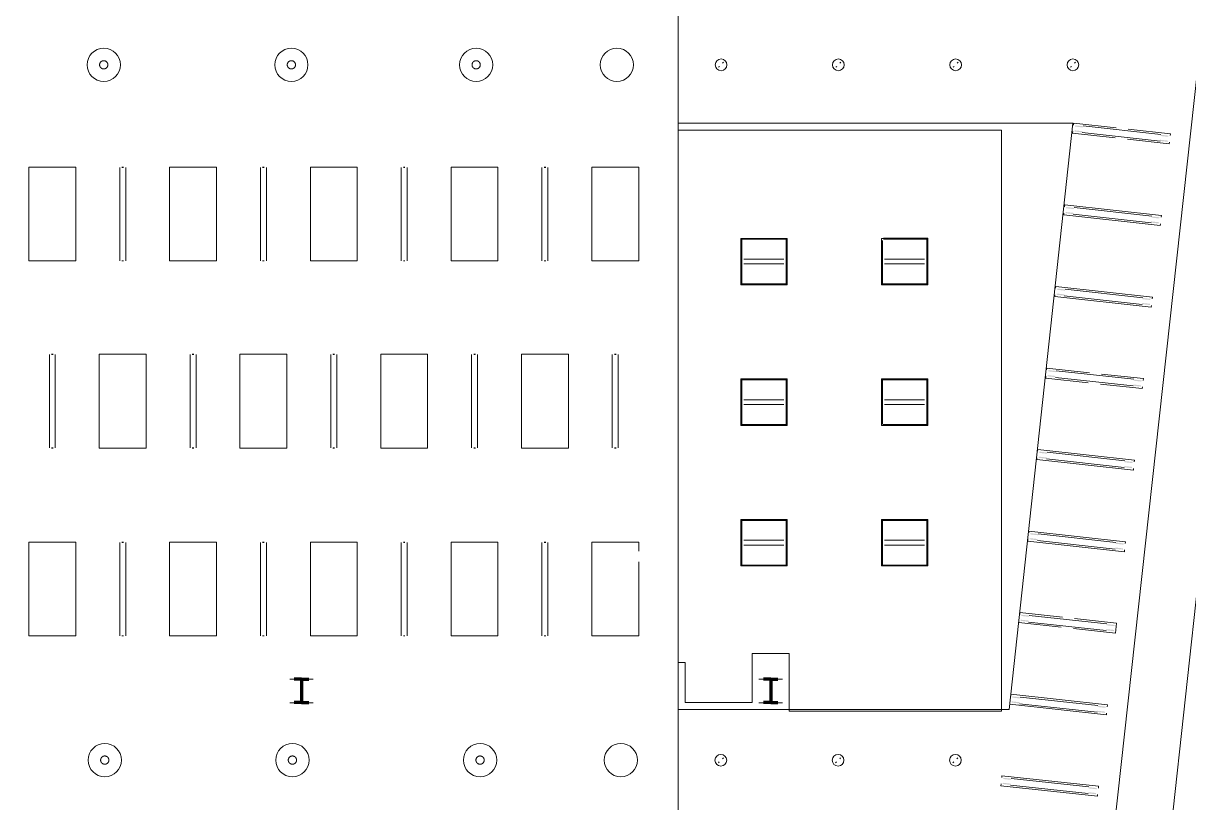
# Model space of a CAD drawing. Header units: inches. Extents: x 6512 to 15357, y -630 to 1499.
# Drawn here: x 13498 to 14095, y 633 to 1032 of the extents above; entities that cross this region are included whole.
import ezdxf

# ---------------------------------------------------------------- set-up
doc = ezdxf.new("R2010")
doc.units = ezdxf.units.IN
doc.header["$MEASUREMENT"] = 0
for name, color, linetype, lineweight in [('A-CLNG', 13, 'Continuous', 18), ('A-DETL', 90, 'Continuous', 9), ('A-DETL-GENF', 92, 'Continuous', 18), ('E-LITE-EQPM', 33, 'Continuous', 25), ('P-SANR-FIXT', 6, 'Continuous', 18), ('S-COLS', 52, 'Continuous', 18), ('S-COLS-SYMB', 171, 'Continuous', 70)]:
    doc.layers.add(name, color=color, linetype=linetype, lineweight=lineweight)

# ---------------------------------------------------------------- blocks, each defined once
blk = doc.blocks.new('Double C-Channel-Column - 2C15X50 WJE-4604959-3RD FLOOR RCP - NEW')
at = {"layer": 'S-COLS-SYMB'}
for p, q in [((0, 6), (-3.71, 6)), ((0, 6), (0, -6)), ((0, 6), (0, -6)), ((0, 6), (3.71, 6)), ((0, -6), (-3.71, -6)), ((0, -6), (3.71, -6))]:
    blk.add_line(p, q, dxfattribs=at)
blk = doc.blocks.new('Lighting-Fixture-Coronet-LS4-LED-ASM - LS4 LED ASM-5590678-3RD FLOOR RCP - NEW')
at = {"layer": 'E-LITE-EQPM', "lineweight": 9}
for p, q in [((-24, 0.42), (-24, -0.42)), ((-23.94, 1.53), (23.94, 1.53)), ((-23.94, -0.4), (-23.94, 0.4)), ((23.94, -0.4), (23.94, 0.4)), ((24, 0.42), (24, -0.42)), ((23.94, -1.53), (-23.94, -1.53))]:
    blk.add_line(p, q, dxfattribs=at)
blk = doc.blocks.new('Lighting-Troffer-Cooper-Metalux-Encounter-22EN-24EN-LD2 - See Type Catalog-V16-3RD FLOOR RCP - NEW')
at = {"layer": 'E-LITE-EQPM', "lineweight": 9}
for p, q in [((-11.87, 11.84), (-11.87, 11.59)), ((11.88, 11.84), (-11.87, 11.84)), ((-11.87, 11.59), (-11.47, 11.59)), ((-11.87, 11.59), (-11.47, 11.59)), ((-11.87, 11.59), (-11.87, -11.59)), ((-11.47, 11.59), (-11.47, 11.34)), ((-11.47, -11.59), (-11.47, 11.59)), ((11.47, 11.34), (-11.47, 11.34)), ((-1.25, 10.22), (-1.25, -10.22)), ((1.25, -10.22), (1.25, 10.22)), ((11.47, 11.34), (11.47, 11.59)), ((11.47, 11.59), (11.88, 11.59)), ((11.47, 11.59), (11.88, 11.59)), ((11.47, -10.81), (11.47, 11.59)), ((11.88, 11.59), (11.88, 11.84)), ((11.88, 11.59), (11.88, -10.77)), ((-11.47, -11.59), (-11.87, -11.59)), ((-11.87, -11.59), (-11.87, -11.84)), ((-11.47, -11.59), (-11.87, -11.59)), ((-11.87, -11.84), (10.59, -11.84)), ((-11.47, -11.34), (10.74, -11.34)), ((-11.47, -11.34), (-11.47, -11.59))]:
    blk.add_line(p, q, dxfattribs=at)
blk = doc.blocks.new('Lighting-Troffer-Cooper-Metalux-Encounter-22EN-24EN-LD2 - See Type Catalog-V7-3RD FLOOR RCP - NEW')
at = {"layer": 'E-LITE-EQPM', "lineweight": 9}
for p, q in [((-11.875, 11.84375), (-11.875, 11.59375)), ((11.875, 11.84375), (-11.875, 11.84375)), ((-11.875, 11.59375), (-11.46875, 11.59375)), ((-11.875, 11.59375), (-11.46875, 11.59375)), ((-11.875, 11.59375), (-11.875, -11.59375)), ((-11.46875, 11.59375), (-11.46875, 11.34375)), ((-11.46875, -11.59375), (-11.46875, 11.59375)), ((11.46875, 11.34375), (-11.46875, 11.34375)), ((-1.25, 10.21875), (-1.25, -10.21875)), ((1.25, -10.21875), (1.25, 10.21875)), ((11.46875, 11.34375), (11.46875, 11.59375)), ((11.46875, 11.59375), (11.875, 11.59375)), ((11.46875, 11.59375), (11.875, 11.59375)), ((11.46875, -11.59375), (11.46875, 11.59375)), ((11.875, 11.59375), (11.875, 11.84375)), ((11.875, 11.59375), (11.875, -11.59375)), ((-11.46875, -11.59375), (-11.875, -11.59375)), ((-11.875, -11.59375), (-11.875, -11.84375)), ((-11.46875, -11.59375), (-11.875, -11.59375)), ((-11.875, -11.84375), (11.875, -11.84375)), ((-11.46875, -11.34375), (11.46875, -11.34375)), ((-11.46875, -11.34375), (-11.46875, -11.59375)), ((11.46875, -11.59375), (11.46875, -11.34375)), ((11.875, -11.59375), (11.46875, -11.59375)), ((11.875, -11.59375), (11.46875, -11.59375)), ((11.875, -11.84375), (11.875, -11.59375))]:
    blk.add_line(p, q, dxfattribs=at)
blk = doc.blocks.new('Lighting-Troffer-Cooper-Metalux-Encounter-22EN-24EN-LD2 - See Type Catalog-V17-3RD FLOOR RCP - NEW')
at = {"layer": 'E-LITE-EQPM', "lineweight": 9}
for p, q in [((-11.87, 11.84), (-11.87, 11.59)), ((11.88, 11.84), (-11.87, 11.84)), ((-11.87, 11.59), (-11.47, 11.59)), ((-11.87, 11.59), (-11.47, 11.59)), ((-11.87, 11.59), (-11.87, -10.85)), ((-11.47, 11.59), (-11.47, 11.34)), ((-11.47, -11.14), (-11.47, 11.59)), ((11.47, 11.34), (-11.47, 11.34)), ((-1.25, 10.22), (-1.25, -10.22)), ((1.25, -10.22), (1.25, 10.22)), ((11.47, 11.34), (11.47, 11.59)), ((11.47, 11.59), (11.88, 11.59)), ((11.47, 11.59), (11.88, 11.59)), ((11.47, -11.59), (11.47, 11.59)), ((11.88, 11.59), (11.88, 11.84)), ((11.88, 11.59), (11.88, -11.59)), ((-11.34, -11.34), (11.47, -11.34)), ((-11.18, -11.84), (11.88, -11.84)), ((11.47, -11.59), (11.47, -11.34)), ((11.88, -11.59), (11.47, -11.59)), ((11.88, -11.59), (11.47, -11.59)), ((11.88, -11.84), (11.88, -11.59))]:
    blk.add_line(p, q, dxfattribs=at)
blk = doc.blocks.new('Indoor_Alum_Lbay_Cooper_Lumark_EP_Enterprise_0001 - Indoor_Alum_Lbay_Cooper_Lumark_EP_Enterprise_0001-5756078-3RD FLOOR RCP - NEW')
at = {"layer": 'E-LITE-EQPM', "lineweight": 9, "flags": 128}
for points in [[(2.11, 0), (2.11, 0.08), (2.11, 0.17), (2.1, 0.25), (2.09, 0.34), (2.07, 0.42), (2.05, 0.5), (2.03, 0.58), (2.01, 0.67), (1.98, 0.74), (1.95, 0.82), (1.91, 0.9), (1.88, 0.98), (1.84, 1.05), (1.79, 1.12), (1.75, 1.19), (1.7, 1.26), (1.64, 1.33), (1.59, 1.39), (1.53, 1.46), (1.47, 1.52), (1.41, 1.57), (1.35, 1.63), (1.28, 1.68), (1.21, 1.73), (1.14, 1.78), (1.07, 1.82), (1, 1.86), (0.92, 1.9), (0.84, 1.94), (0.77, 1.97), (0.69, 2), (0.61, 2.03), (0.52, 2.05), (0.44, 2.07), (0.36, 2.08), (0.28, 2.1), (0.19, 2.11), (0.11, 2.11), (0.02, 2.11), (-0.06, 2.11), (-0.15, 2.11), (-0.23, 2.1), (-0.31, 2.09), (-0.4, 2.08), (-0.48, 2.06), (-0.56, 2.04), (-0.64, 2.01), (-0.72, 1.99), (-0.8, 1.96), (-0.88, 1.92), (-0.96, 1.89), (-1.03, 1.85), (-1.1, 1.8), (-1.18, 1.76), (-1.24, 1.71), (-1.31, 1.66), (-1.38, 1.6), (-1.44, 1.55), (-1.5, 1.49), (-1.56, 1.43), (-1.62, 1.36), (-1.67, 1.3), (-1.72, 1.23), (-1.77, 1.16), (-1.81, 1.09), (-1.85, 1.02), (-1.89, 0.94), (-1.93, 0.87), (-1.96, 0.79), (-1.99, 0.71), (-2.02, 0.63), (-2.04, 0.55), (-2.06, 0.46), (-2.08, 0.38), (-2.09, 0.3), (-2.1, 0.21), (-2.11, 0.13), (-2.11, 0.05), (-2.11, 0)], [(-2.11, 0), (-2.11, -0.08), (-2.11, -0.17), (-2.1, -0.25), (-2.09, -0.34), (-2.07, -0.42), (-2.05, -0.5), (-2.03, -0.58), (-2.01, -0.67), (-1.98, -0.74), (-1.95, -0.82), (-1.91, -0.9), (-1.88, -0.98), (-1.84, -1.05), (-1.79, -1.12), (-1.75, -1.19), (-1.7, -1.26), (-1.64, -1.33), (-1.59, -1.39), (-1.53, -1.46), (-1.47, -1.52), (-1.41, -1.57), (-1.35, -1.63), (-1.28, -1.68), (-1.21, -1.73), (-1.14, -1.78), (-1.07, -1.82), (-1, -1.86), (-0.92, -1.9), (-0.84, -1.94), (-0.77, -1.97), (-0.69, -2), (-0.61, -2.03), (-0.52, -2.05), (-0.44, -2.07), (-0.36, -2.08), (-0.28, -2.1), (-0.19, -2.11), (-0.11, -2.11), (-0.02, -2.11), (0.06, -2.11), (0.15, -2.11), (0.23, -2.1), (0.31, -2.09), (0.4, -2.08), (0.48, -2.06), (0.56, -2.04), (0.64, -2.01), (0.72, -1.99), (0.8, -1.96), (0.88, -1.92), (0.96, -1.89), (1.03, -1.85), (1.1, -1.8), (1.18, -1.76), (1.24, -1.71), (1.31, -1.66), (1.38, -1.6), (1.44, -1.55), (1.5, -1.49), (1.56, -1.43), (1.62, -1.36), (1.67, -1.3), (1.72, -1.23), (1.77, -1.16), (1.81, -1.09), (1.85, -1.02), (1.89, -0.94), (1.93, -0.87), (1.96, -0.79), (1.99, -0.71), (2.02, -0.63), (2.04, -0.55), (2.06, -0.46), (2.08, -0.38), (2.09, -0.3), (2.1, -0.21), (2.11, -0.13), (2.11, -0.05), (2.11, 0)]]:
    blk.add_lwpolyline(points, dxfattribs=at)
at = {"layer": 'E-LITE-EQPM', "lineweight": 9}
blk.add_circle((0, 0), 8.5, dxfattribs=at)
blk = doc.blocks.new('Lighting-Fixture-Coronet-LS4-LED-ASM - LS4 LED ASM-5920856-3RD FLOOR RCP - NEW')
at = {"layer": 'E-LITE-EQPM', "lineweight": 9}
for p, q in [((-24, 0.42), (-24, -0.42)), ((-23.94, 1.53), (23.94, 1.53)), ((-23.94, -0.4), (-23.94, 0.4)), ((23.94, -0.4), (23.94, 0.4)), ((24, 0.42), (24, -0.42)), ((23.94, -1.53), (-23.94, -1.53))]:
    blk.add_line(p, q, dxfattribs=at)
blk = doc.blocks.new('L-Recessed Circular - Downlight - 6_-5309975-3RD FLOOR RCP - NEW')
at = {"layer": 'E-LITE-EQPM', "lineweight": 9}
for p, q in [((0.8, 0.8), (1.28, 1.28)), ((-0.8, -0.8), (-1.28, -1.28))]:
    blk.add_line(p, q, dxfattribs=at)
blk = doc.blocks.new('LSR4_RG - LTG1-4000K-V23-3RD FLOOR RCP - NEW')
at = {"layer": 'A-DETL-GENF', "lineweight": 9}
h = blk.add_hatch(color=256, dxfattribs=at)
h.paths.add_polyline_path([(24, 1.72), (24, 0.97), (20, 0.97), (20, 1.59), (23.88, 1.59)], flags=0)
h.paths.add_polyline_path([(24, -0.97), (24, -1.72), (23.88, -1.59), (20, -1.59), (20, -0.97), (23.94, -0.97)], flags=0)
h.paths.add_polyline_path([(-20, 1.59), (-20, 0.97), (-24, 0.97), (-24, 1.72), (-23.87, 1.59), (-20.01, 1.59)], flags=0)
h.paths.add_polyline_path([(-20, -0.97), (-20, -1.59), (-23.87, -1.59), (-24, -1.72), (-24, -0.97), (-20.3, -0.97)], flags=0)
at = {"layer": 'A-DETL-GENF', "lineweight": 13}
for p, q in [((-24.86, 2.58), (24.86, 2.58)), ((-24.86, 1.67), (-24.86, 2.58)), ((24.86, 2.58), (24.86, 1.67)), ((-24.86, -2.58), (-24.86, -1.67)), ((24.86, -2.58), (-24.86, -2.58)), ((24.86, -1.67), (24.86, -2.58))]:
    blk.add_line(p, q, dxfattribs=at)
blk = doc.blocks.new('LSR4_RG - LTG1-4000K-V24-3RD FLOOR RCP - NEW')
at = {"layer": 'A-DETL-GENF', "lineweight": 9}
h = blk.add_hatch(color=256, dxfattribs=at)
h.paths.add_polyline_path([(24, 1.72), (24, 0.97), (20, 0.97), (20, 1.59), (23.88, 1.59)], flags=0)
h.paths.add_polyline_path([(24, -0.97), (24, -1.72), (23.88, -1.59), (20, -1.59), (20, -0.97), (23.94, -0.97)], flags=0)
h.paths.add_polyline_path([(-20, 1.59), (-20, 0.97), (-24, 0.97), (-24, 1.72), (-23.87, 1.59), (-20.01, 1.59)], flags=0)
h.paths.add_polyline_path([(-20, -0.97), (-20, -1.59), (-23.87, -1.59), (-24, -1.72), (-24, -0.97), (-20.3, -0.97)], flags=0)
at = {"layer": 'A-DETL-GENF', "lineweight": 13}
for p, q in [((-24.86, 2.58), (-3.06, 2.58)), ((-24.86, 1.67), (-24.86, 2.58)), ((3.29, 2.58), (24.86, 2.58)), ((24.86, 2.58), (24.86, -2.58)), ((-24.86, -2.58), (-24.86, -1.67)), ((-2.98, -2.58), (-24.86, -2.58)), ((24.86, -2.58), (3.21, -2.58))]:
    blk.add_line(p, q, dxfattribs=at)
blk = doc.blocks.new('LSR4_RG - LTG1-4000K-6032005-3RD FLOOR RCP - NEW')
at = {"layer": 'A-DETL-GENF', "lineweight": 9}
h = blk.add_hatch(color=256, dxfattribs=at)
h.paths.add_polyline_path([(24, 1.72), (24, 0.97), (20, 0.97), (20, 1.59), (23.88, 1.59)], flags=0)
h.paths.add_polyline_path([(24, -0.97), (24, -1.72), (23.88, -1.59), (20, -1.59), (20, -0.97), (23.94, -0.97)], flags=0)
h.paths.add_polyline_path([(-20, 1.59), (-20, 0.97), (-24, 0.97), (-24, 1.72), (-23.87, 1.59), (-20.01, 1.59)], flags=0)
h.paths.add_polyline_path([(-20, -0.97), (-20, -1.59), (-23.87, -1.59), (-24, -1.72), (-24, -0.97), (-20.3, -0.97)], flags=0)
at = {"layer": 'A-DETL-GENF', "lineweight": 13}
for p, q in [((-24.86, 2.58), (-3.06, 2.58)), ((-24.86, 1.67), (-24.86, 2.58)), ((3.29, 2.58), (24.86, 2.58)), ((24.86, 2.58), (24.86, 1.67)), ((-24.86, -2.58), (-24.86, -1.67)), ((-2.98, -2.58), (-24.86, -2.58)), ((24.86, -2.58), (3.21, -2.58)), ((24.86, -1.67), (24.86, -2.58))]:
    blk.add_line(p, q, dxfattribs=at)
blk = doc.blocks.new('Indoor_Alum_Lbay_Cooper_Lumark_EP_Enterprise_0001 - Indoor_Alum_Lbay_Cooper_Lumark_EP_Enterprise_0001-V22-3RD FLOOR RCP - NEW')
at = {"layer": 'E-LITE-EQPM', "lineweight": 9}
blk.add_circle((0, 0), 8.5, dxfattribs=at)
blk = doc.blocks.new('2941 Fairview Park_Clean for Revit_dwg_2941 Fairview Park-For Revit$0$X-P03-VC$0$$W-SHAPE-5978758-3RD FLOOR RCP - NEW')
at = {"layer": 'P-SANR-FIXT', "lineweight": 9}
for p, q in [((-6, 6.06), (6, 6.06)), ((0, -6.06), (0, 6.06)), ((-6, -6.06), (6, -6.06))]:
    blk.add_line(p, q, dxfattribs=at)
blk = doc.blocks.new('2941 Fairview Park_Clean for Revit_dwg_2941 Fairview Park-For Revit$0$X-P03-VC$0$SL-W12X65-5978759-3RD FLOOR RCP - NEW')
blk.add_blockref('2941 Fairview Park_Clean for Revit_dwg_2941 Fairview Park-For Revit$0$X-P03-VC$0$$W-SHAPE-5978758-3RD FLOOR RCP - NEW', (0, 0))
blk = doc.blocks.new('2941 Fairview Park_Clean for Revit_dwg-4584220-3RD FLOOR RCP - NEW')
at = {"layer": 'P-SANR-FIXT', "lineweight": 9}
for radius, start, end in [(1409, 90.02649, 208.7222), (1409, 90.02649, 208.7222), (1401.94, 89.9795, 208.7236), (1401.94, 89.9795, 208.7236)]:
    blk.add_arc((13880.73, 90.3), radius, start, end, dxfattribs=at)
for p in [(13640.73, 690.32), (13640.73, 690.32), (13880.73, 690.32), (13880.73, 690.32)]:
    blk.add_blockref('2941 Fairview Park_Clean for Revit_dwg_2941 Fairview Park-For Revit$0$X-P03-VC$0$SL-W12X65-5978759-3RD FLOOR RCP - NEW', p)

msp = doc.modelspace()

# ---------------------------------------------------------------- linework, layer by layer
at = {"layer": 'A-CLNG', "lineweight": 13}
for p, q in [((13833.47, 980.96), (13833.47, 1040.82)), ((14102.73, 1040.82), (14024.06, 325.58)), ((14069.81, 475.9), (14131.4, 1040.82)), ((13833.46, 680.8), (13833.46, 980.96)), ((14035.36, 980.96), (13833.47, 980.96)), ((14002.71, 680.8), (14035.36, 980.96)), ((14080.28, 975.2), (14040.52, 979.58)), ((13833.47, 704.81), (13833.47, 977.46)), ((13833.47, 977.46), (13998.73, 977.46)), ((13998.73, 977.46), (13998.73, 679.87)), ((14040.15, 976.16), (14079.91, 971.79)), ((13501.21, 958.45), (13525.21, 958.45)), ((13501.21, 910.45), (13501.21, 958.45)), ((13525.21, 958.45), (13525.21, 910.45)), ((13573.21, 958.45), (13597.21, 958.45)), ((13573.21, 910.45), (13573.21, 958.45)), ((13597.21, 958.45), (13597.21, 910.45)), ((13645.21, 958.45), (13669.21, 958.45)), ((13645.21, 910.45), (13645.21, 958.45)), ((13669.21, 958.45), (13669.21, 910.45)), ((13717.21, 958.45), (13741.21, 958.45)), ((13717.21, 910.45), (13717.21, 958.45)), ((13741.21, 958.45), (13741.21, 910.45)), ((13789.21, 958.45), (13813.21, 958.45)), ((13789.21, 910.45), (13789.21, 958.45)), ((13813.21, 958.45), (13813.21, 910.45)), ((14075.68, 933.39), (14035.92, 937.76)), ((14035.55, 934.34), (14075.31, 929.97)), ((13889.09, 922.04), (13865.4, 922.04)), ((13865.4, 922.04), (13865.4, 898.29)), ((13889.09, 898.29), (13889.09, 922.04)), ((13961.09, 922.04), (13937.4, 922.04)), ((13937.4, 922.04), (13937.4, 898.29)), ((13961.09, 898.29), (13961.09, 922.04)), ((13525.21, 910.45), (13501.21, 910.45)), ((13597.21, 910.45), (13573.21, 910.45)), ((13669.21, 910.45), (13645.21, 910.45)), ((13741.21, 910.45), (13717.21, 910.45)), ((13813.21, 910.45), (13789.21, 910.45)), ((13865.4, 898.29), (13889.09, 898.29)), ((13937.4, 898.29), (13961.09, 898.29)), ((14071.09, 891.64), (14031.33, 896.01)), ((14030.95, 892.59), (14070.71, 888.22)), ((13537.21, 862.67), (13561.21, 862.67)), ((13537.21, 814.67), (13537.21, 862.67)), ((13561.21, 862.67), (13561.21, 814.67)), ((13609.21, 862.67), (13633.21, 862.67)), ((13609.21, 814.67), (13609.21, 862.67)), ((13633.21, 862.67), (13633.21, 814.67)), ((13681.21, 862.67), (13705.21, 862.67)), ((13681.21, 814.67), (13681.21, 862.67)), ((13705.21, 862.67), (13705.21, 814.67)), ((13753.21, 862.67), (13777.21, 862.67)), ((13753.21, 814.67), (13753.21, 862.67)), ((13777.21, 862.67), (13777.21, 814.67)), ((14066.5, 849.89), (14026.74, 854.26)), ((13889.09, 850.04), (13865.4, 850.04)), ((13865.4, 850.04), (13865.4, 826.29)), ((13889.09, 826.29), (13889.09, 850.04)), ((13961.09, 850.04), (13937.4, 850.04)), ((13937.4, 850.04), (13937.4, 826.29)), ((13961.09, 826.29), (13961.09, 850.04)), ((14026.36, 850.84), (14066.12, 846.47)), ((13865.4, 826.29), (13889.09, 826.29)), ((13937.4, 826.29), (13961.09, 826.29)), ((13561.21, 814.67), (13537.21, 814.67)), ((13633.21, 814.67), (13609.21, 814.67)), ((13705.21, 814.67), (13681.21, 814.67)), ((13777.21, 814.67), (13753.21, 814.67)), ((14061.91, 808.14), (14022.15, 812.51)), ((14021.77, 809.09), (14061.53, 804.72)), ((13889.09, 778.04), (13865.4, 778.04)), ((13865.4, 778.04), (13865.4, 754.29)), ((13889.09, 754.29), (13889.09, 778.04)), ((13961.09, 778.04), (13937.4, 778.04)), ((13937.4, 778.04), (13937.4, 754.29)), ((13961.09, 754.29), (13961.09, 778.04)), ((14057.31, 766.39), (14017.55, 770.76)), ((13501.21, 766.45), (13525.21, 766.45)), ((13501.21, 718.45), (13501.21, 766.45)), ((13525.21, 766.45), (13525.21, 718.45)), ((13573.21, 766.45), (13597.21, 766.45)), ((13573.21, 718.45), (13573.21, 766.45)), ((13597.21, 766.45), (13597.21, 718.45)), ((13645.21, 766.45), (13669.21, 766.45)), ((13645.21, 718.45), (13645.21, 766.45)), ((13669.21, 766.45), (13669.21, 718.45)), ((13717.21, 766.45), (13741.21, 766.45)), ((13717.21, 718.45), (13717.21, 766.45)), ((13741.21, 766.45), (13741.21, 718.45)), ((13789.21, 766.45), (13813.21, 766.45)), ((13789.21, 718.45), (13789.21, 766.45)), ((13813.21, 766.45), (13813.21, 761.87)), ((14017.18, 767.34), (14056.94, 762.97)), ((13813.21, 756.45), (13813.21, 718.45)), ((13865.4, 754.29), (13889.09, 754.29)), ((13937.4, 754.29), (13961.09, 754.29)), ((14052.72, 724.64), (14012.96, 729.01)), ((14012.59, 725.59), (14052.35, 721.22)), ((13525.21, 718.45), (13501.21, 718.45)), ((13597.21, 718.45), (13573.21, 718.45)), ((13669.21, 718.45), (13645.21, 718.45)), ((13741.21, 718.45), (13717.21, 718.45)), ((13813.21, 718.45), (13789.21, 718.45)), ((13890.22, 709.55), (13871.23, 709.55)), ((13871.23, 709.55), (13871.23, 684.3)), ((13890.22, 679.87), (13890.22, 709.55)), ((13836.94, 704.81), (13833.47, 704.81)), ((13836.94, 684.3), (13836.94, 704.81)), ((14048.12, 682.82), (14008.36, 687.19)), ((13833.44, 628.84), (13833.44, 680.8)), ((13833.44, 680.8), (14002.71, 680.8)), ((13871.23, 684.3), (13836.94, 684.3)), ((13998.73, 679.87), (13890.22, 679.87)), ((14007.99, 683.77), (14047.75, 679.4)), ((14043.54, 641.14), (14003.78, 645.51)), ((14003.4, 642.1), (14043.16, 637.72))]:
    msp.add_line(p, q, dxfattribs=at)
for centre, radius, start, end in [((13884.9, 80.65), 1403.68, 70.70864, 184.55218), ((13884.9, 80.65), 1376.68, 70.31484, 184.2637), ((13892.24, 70.68), 1217.26, 87.45779, 165.66895), ((13855.35, 1010.89), 3, 0, 180), ((13915.35, 1010.89), 3, 0, 180), ((13975.35, 1010.89), 3, 0, 180), ((14035.35, 1010.89), 3, 0, 180), ((13855.35, 1010.89), 3, 180, 0), ((13915.35, 1010.89), 3, 180, 0), ((13975.35, 1010.89), 3, 180, 0), ((14035.35, 1010.89), 3, 180, 0), ((13855.23, 654.82), 3, 0, 180), ((13915.23, 654.82), 3, 0, 180), ((13975.23, 654.82), 3, 0, 180), ((13855.23, 654.82), 3, 180, 0), ((13915.23, 654.82), 3, 180, 0), ((13975.23, 654.82), 3, 180, 0)]:
    msp.add_arc(centre, radius, start, end, dxfattribs=at)
at = {"layer": 'A-DETL', "lineweight": 20}
msp.add_arc((13886.89, 85.18), 1259.94, 69.18949, 179.68988, dxfattribs=at)

# ---------------------------------------------------------------- block references
at = {"color": 9, "lineweight": 9}
msp.add_blockref('2941 Fairview Park_Clean for Revit_dwg-4584220-3RD FLOOR RCP - NEW', (0, 0), dxfattribs=at)
at = {"layer": 'E-LITE-EQPM', "lineweight": 9, "extrusion": (0, 0, -1)}
for name, p, rotation in [('Indoor_Alum_Lbay_Cooper_Lumark_EP_Enterprise_0001 - Indoor_Alum_Lbay_Cooper_Lumark_EP_Enterprise_0001-5756078-3RD FLOOR RCP - NEW', (-13539.51, 1010.89), 180), ('Indoor_Alum_Lbay_Cooper_Lumark_EP_Enterprise_0001 - Indoor_Alum_Lbay_Cooper_Lumark_EP_Enterprise_0001-5756078-3RD FLOOR RCP - NEW', (-13635.51, 1010.89), 180), ('Indoor_Alum_Lbay_Cooper_Lumark_EP_Enterprise_0001 - Indoor_Alum_Lbay_Cooper_Lumark_EP_Enterprise_0001-5756078-3RD FLOOR RCP - NEW', (-13730.04, 1010.89), 180), ('Indoor_Alum_Lbay_Cooper_Lumark_EP_Enterprise_0001 - Indoor_Alum_Lbay_Cooper_Lumark_EP_Enterprise_0001-V22-3RD FLOOR RCP - NEW', (-13802.04, 1010.89), 180), ('LSR4_RG - LTG1-4000K-6032005-3RD FLOOR RCP - NEW', (-14060.21, 975.68), 186.2764989401697), ('Lighting-Fixture-Coronet-LS4-LED-ASM - LS4 LED ASM-5590678-3RD FLOOR RCP - NEW', (-13549.21, 934.45), 90.00000000000014), ('Lighting-Fixture-Coronet-LS4-LED-ASM - LS4 LED ASM-5590678-3RD FLOOR RCP - NEW', (-13621.21, 934.45), 90.00000000000014), ('Lighting-Fixture-Coronet-LS4-LED-ASM - LS4 LED ASM-5590678-3RD FLOOR RCP - NEW', (-13693.21, 934.45), 90.00000000000014), ('Lighting-Fixture-Coronet-LS4-LED-ASM - LS4 LED ASM-5590678-3RD FLOOR RCP - NEW', (-13765.21, 934.45), 90.00000000000014), ('LSR4_RG - LTG1-4000K-V23-3RD FLOOR RCP - NEW', (-14055.61, 933.86), 186.2764989401528), ('Lighting-Troffer-Cooper-Metalux-Encounter-22EN-24EN-LD2 - See Type Catalog-V7-3RD FLOOR RCP - NEW', (-13877.25, 910.17), 89.99999999999999), ('Lighting-Troffer-Cooper-Metalux-Encounter-22EN-24EN-LD2 - See Type Catalog-V16-3RD FLOOR RCP - NEW', (-13949.25, 910.17), 89.99999999999997), ('LSR4_RG - LTG1-4000K-V23-3RD FLOOR RCP - NEW', (-14051.02, 892.11), 186.2764989401227), ('Lighting-Fixture-Coronet-LS4-LED-ASM - LS4 LED ASM-5590678-3RD FLOOR RCP - NEW', (-13513.21, 838.67), 90.00000000000014), ('Lighting-Fixture-Coronet-LS4-LED-ASM - LS4 LED ASM-5590678-3RD FLOOR RCP - NEW', (-13585.21, 838.67), 90.00000000000014), ('Lighting-Fixture-Coronet-LS4-LED-ASM - LS4 LED ASM-5590678-3RD FLOOR RCP - NEW', (-13657.21, 838.67), 90.00000000000014), ('Lighting-Fixture-Coronet-LS4-LED-ASM - LS4 LED ASM-5590678-3RD FLOOR RCP - NEW', (-13729.21, 838.67), 90.00000000000014), ('Lighting-Fixture-Coronet-LS4-LED-ASM - LS4 LED ASM-5920856-3RD FLOOR RCP - NEW', (-13801.21, 838.67), 89.99999999999987), ('LSR4_RG - LTG1-4000K-6032005-3RD FLOOR RCP - NEW', (-14046.43, 850.36), 186.2764989401532), ('Lighting-Troffer-Cooper-Metalux-Encounter-22EN-24EN-LD2 - See Type Catalog-V7-3RD FLOOR RCP - NEW', (-13877.25, 838.17), 90.00000000000323), ('Lighting-Troffer-Cooper-Metalux-Encounter-22EN-24EN-LD2 - See Type Catalog-V17-3RD FLOOR RCP - NEW', (-13949.25, 838.17), 89.99999999999955), ('LSR4_RG - LTG1-4000K-V23-3RD FLOOR RCP - NEW', (-14041.84, 808.62), 186.2764989401521), ('Lighting-Troffer-Cooper-Metalux-Encounter-22EN-24EN-LD2 - See Type Catalog-V7-3RD FLOOR RCP - NEW', (-13877.25, 766.17), 89.99999999999955), ('Lighting-Troffer-Cooper-Metalux-Encounter-22EN-24EN-LD2 - See Type Catalog-V7-3RD FLOOR RCP - NEW', (-13949.25, 766.17), 89.9999999999975), ('LSR4_RG - LTG1-4000K-V23-3RD FLOOR RCP - NEW', (-14037.25, 766.87), 186.2764989401828), ('Lighting-Fixture-Coronet-LS4-LED-ASM - LS4 LED ASM-5590678-3RD FLOOR RCP - NEW', (-13549.21, 742.45), 90.00000000000014), ('Lighting-Fixture-Coronet-LS4-LED-ASM - LS4 LED ASM-5590678-3RD FLOOR RCP - NEW', (-13621.21, 742.45), 90.00000000000014), ('Lighting-Fixture-Coronet-LS4-LED-ASM - LS4 LED ASM-5590678-3RD FLOOR RCP - NEW', (-13693.21, 742.45), 90.00000000000014), ('Lighting-Fixture-Coronet-LS4-LED-ASM - LS4 LED ASM-5590678-3RD FLOOR RCP - NEW', (-13765.21, 742.45), 90.00000000000014), ('LSR4_RG - LTG1-4000K-V24-3RD FLOOR RCP - NEW', (-14032.65, 725.12), 186.2764989401833), ('LSR4_RG - LTG1-4000K-V23-3RD FLOOR RCP - NEW', (-14028.05, 683.3), 186.2764989401814), ('Indoor_Alum_Lbay_Cooper_Lumark_EP_Enterprise_0001 - Indoor_Alum_Lbay_Cooper_Lumark_EP_Enterprise_0001-5756078-3RD FLOOR RCP - NEW', (-13540.04, 654.89), 180), ('Indoor_Alum_Lbay_Cooper_Lumark_EP_Enterprise_0001 - Indoor_Alum_Lbay_Cooper_Lumark_EP_Enterprise_0001-5756078-3RD FLOOR RCP - NEW', (-13636.04, 654.89), 180), ('Indoor_Alum_Lbay_Cooper_Lumark_EP_Enterprise_0001 - Indoor_Alum_Lbay_Cooper_Lumark_EP_Enterprise_0001-5756078-3RD FLOOR RCP - NEW', (-13732.04, 654.89), 180), ('Indoor_Alum_Lbay_Cooper_Lumark_EP_Enterprise_0001 - Indoor_Alum_Lbay_Cooper_Lumark_EP_Enterprise_0001-V22-3RD FLOOR RCP - NEW', (-13804.04, 654.89), 180), ('LSR4_RG - LTG1-4000K-V23-3RD FLOOR RCP - NEW', (-14023.47, 641.62), 186.2764989402138)]:
    msp.add_blockref(name, p, dxfattribs=dict(at, rotation=rotation))
at = {"layer": 'E-LITE-EQPM', "lineweight": 9}
for p in [(13855.35, 1010.89), (13915.35, 1010.89), (13975.35, 1010.89), (14035.35, 1010.89), (13855.23, 654.82), (13915.23, 654.82), (13975.23, 654.82)]:
    msp.add_blockref('L-Recessed Circular - Downlight - 6_-5309975-3RD FLOOR RCP - NEW', p, dxfattribs=at)
at = {"layer": 'S-COLS', "lineweight": 9}
for p in [(13640.73, 690.3), (13880.73, 690.3)]:
    msp.add_blockref('Double C-Channel-Column - 2C15X50 WJE-4604959-3RD FLOOR RCP - NEW', p, dxfattribs=at)

doc.saveas('drawing.dxf')
